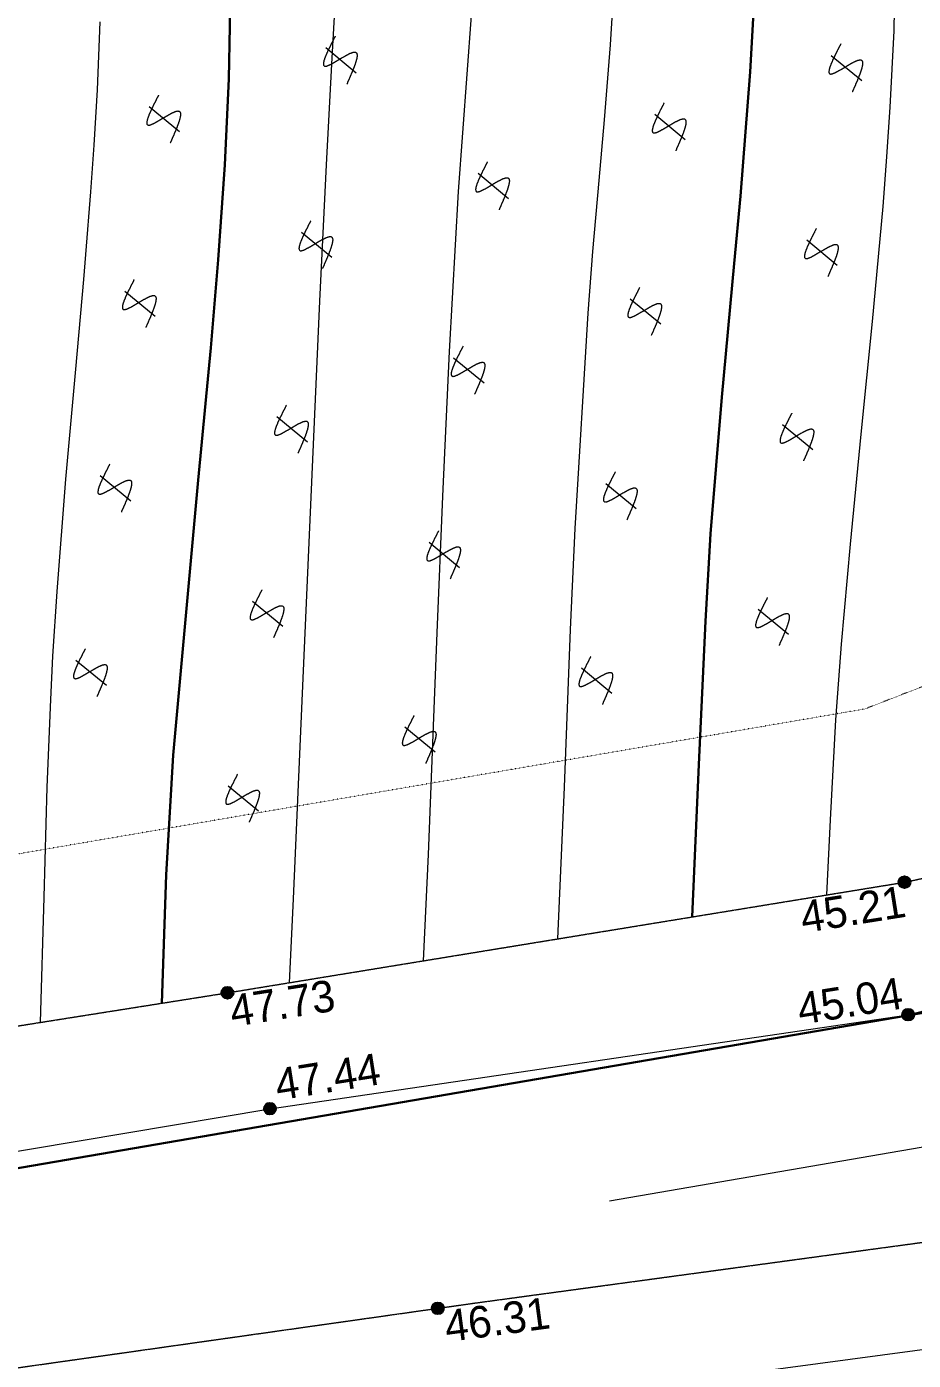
# Model space of a CAD drawing. Header units: millimetres. Extents: x -2893842 to -949497, y -1203244 to 262218.
# Drawn here: x -2169268 to -2146808, y -560201 to -526405 of the extents above; entities that cross this region are included whole.
import ezdxf

# ---------------------------------------------------------------- set-up
doc = ezdxf.new("R2010")
doc.units = ezdxf.units.MM
doc.linetypes.add('g5_05x2', pattern=[3.5, 2.5, -1])
doc.linetypes.add('g5_366', pattern=[0.85, 0.1, -0.75])
doc.layers.get('0').update_dxf_attribs({"lineweight": 5})
for name, color, linetype in [('!!!_ Размеры', 7, 'Continuous'), ('10_Границы покрытий и угодий', 253, 'Continuous'), ('13_Растительность', 253, 'Continuous'), ('19_Горизонтали', 253, 'Continuous'), ('30_Канализация', 253, 'Continuous'), ('61_Отметки высоты поверхности', 253, 'Continuous')]:
    doc.layers.add(name, color=color, linetype=linetype)
doc.styles.add('LIKE17', font='d431.shx')
doc.styles.add('Line_GUGK', font='')
doc.styles.get('Line_GUGK').set_extended_font_data('Bm431', italic=True)
doc.linetypes.add('g5_122_kl', pattern='A,1,-1,1.5,-0.4,["Кл",Line_GUGK,S=1,R=0,X=0,Y=-0.5],-2.4,1.5,-1,4,-1,4,-1,3', length=21.8)
doc.linetypes.add('g5_386_3', pattern='A,0,-3,[39,GUGK_2005.shx,S=0.5,R=0,X=2.8,Y=0],-3', length=6)

# ---------------------------------------------------------------- blocks, each defined once
blk = doc.blocks.new('g5_330')
blk.add_hatch(color=0).paths.add_polyline_path([(-0.15, 0, 1), (0.15, 0, 1)])
at = {"color": 0}
blk.add_circle((0, 0), 0.15, dxfattribs=at)
blk = doc.blocks.new('g5_411')
at = {"color": 0, "linetype": 'Continuous', "lineweight": 15}
for points in [[(0.375, 1), (0.365, 0.998), (0.355, 0.996), (0.346, 0.994), (0.336, 0.991), (0.326, 0.989), (0.316, 0.987), (0.307, 0.985), (0.297, 0.983), (0.287, 0.981), (0.277, 0.979), (0.268, 0.976), (0.258, 0.974), (0.248, 0.972), (0.238, 0.97), (0.228, 0.968), (0.219, 0.966), (0.209, 0.963), (0.199, 0.961), (0.189, 0.959), (0.18, 0.957), (0.17, 0.955), (0.16, 0.952), (0.15, 0.95), (0.141, 0.948), (0.131, 0.946), (0.121, 0.943), (0.111, 0.941), (0.102, 0.939), (0.092, 0.937), (0.082, 0.934), (0.073, 0.932), (0.063, 0.93), (0.053, 0.927), (0.043, 0.925), (0.034, 0.923), (0.024, 0.92), (0.014, 0.918), (0.005, 0.915), (-0.005, 0.913), (-0.015, 0.911), (-0.025, 0.908), (-0.034, 0.906), (-0.044, 0.903), (-0.054, 0.901), (-0.063, 0.898), (-0.073, 0.895), (-0.083, 0.893), (-0.092, 0.89), (-0.102, 0.887), (-0.111, 0.885), (-0.121, 0.882), (-0.131, 0.879), (-0.14, 0.876), (-0.15, 0.873), (-0.159, 0.87), (-0.169, 0.867), (-0.178, 0.864), (-0.188, 0.861), (-0.197, 0.858), (-0.207, 0.855), (-0.216, 0.852), (-0.226, 0.849), (-0.235, 0.845), (-0.245, 0.842), (-0.254, 0.838), (-0.263, 0.834), (-0.272, 0.831), (-0.282, 0.827), (-0.291, 0.823), (-0.3, 0.818), (-0.309, 0.814), (-0.318, 0.809), (-0.327, 0.805), (-0.335, 0.799), (-0.344, 0.794), (-0.352, 0.788), (-0.36, 0.782), (-0.367, 0.775), (-0.374, 0.768), (-0.379, 0.76), (-0.383, 0.75), (-0.385, 0.741), (-0.384, 0.731), (-0.38, 0.721), (-0.375, 0.713), (-0.369, 0.705), (-0.361, 0.698), (-0.354, 0.692), (-0.346, 0.686), (-0.337, 0.681), (-0.329, 0.675), (-0.32, 0.67), (-0.312, 0.665), (-0.303, 0.661), (-0.294, 0.656), (-0.285, 0.652), (-0.276, 0.647), (-0.267, 0.643), (-0.258, 0.639), (-0.249, 0.635), (-0.239, 0.631), (-0.23, 0.627), (-0.221, 0.623), (-0.212, 0.619), (-0.202, 0.616), (-0.193, 0.612), (-0.184, 0.608), (-0.174, 0.605), (-0.165, 0.601), (-0.156, 0.597), (-0.146, 0.594), (-0.137, 0.59), (-0.128, 0.587), (-0.118, 0.584), (-0.109, 0.58), (-0.099, 0.577), (-0.09, 0.573), (-0.081, 0.57), (-0.071, 0.567), (-0.062, 0.563), (-0.052, 0.56), (-0.043, 0.556), (-0.034, 0.553), (-0.024, 0.55), (-0.015, 0.546), (-0.005, 0.543), (0.004, 0.54), (0.013, 0.536), (0.023, 0.533), (0.032, 0.53), (0.042, 0.526), (0.051, 0.523), (0.061, 0.519), (0.07, 0.516), (0.079, 0.513), (0.089, 0.509), (0.098, 0.506), (0.108, 0.502), (0.117, 0.499), (0.126, 0.495), (0.136, 0.492), (0.145, 0.488), (0.154, 0.485), (0.164, 0.481), (0.173, 0.477), (0.182, 0.474), (0.191, 0.47), (0.201, 0.466), (0.21, 0.462), (0.219, 0.458), (0.228, 0.454), (0.238, 0.45), (0.247, 0.446), (0.256, 0.442), (0.265, 0.438), (0.274, 0.433), (0.283, 0.429), (0.292, 0.425), (0.301, 0.42), (0.309, 0.415), (0.318, 0.41), (0.327, 0.405), (0.335, 0.4), (0.343, 0.394), (0.351, 0.388), (0.359, 0.382), (0.367, 0.375), (0.374, 0.368), (0.38, 0.36), (0.385, 0.352), (0.39, 0.343), (0.392, 0.333), (0.392, 0.323), (0.391, 0.313), (0.387, 0.304), (0.382, 0.295), (0.377, 0.287), (0.37, 0.279), (0.363, 0.272), (0.356, 0.266), (0.348, 0.259), (0.34, 0.253), (0.332, 0.248), (0.323, 0.242), (0.315, 0.237), (0.306, 0.232), (0.298, 0.227), (0.289, 0.222), (0.28, 0.217), (0.271, 0.213), (0.262, 0.208), (0.253, 0.204), (0.244, 0.2), (0.235, 0.196), (0.226, 0.192), (0.217, 0.188), (0.207, 0.184), (0.198, 0.18), (0.189, 0.176), (0.179, 0.173), (0.17, 0.169), (0.161, 0.165), (0.151, 0.162), (0.142, 0.158), (0.133, 0.155), (0.123, 0.151), (0.114, 0.148), (0.105, 0.145), (0.095, 0.141), (0.086, 0.138), (0.076, 0.135), (0.067, 0.132), (0.057, 0.129), (0.048, 0.125), (0.038, 0.122), (0.029, 0.119), (0.019, 0.116), (0.01, 0.113), (0, 0.11), (-0.009, 0.107), (-0.019, 0.104), (-0.028, 0.101), (-0.038, 0.098), (-0.048, 0.095), (-0.057, 0.092), (-0.067, 0.089), (-0.076, 0.086), (-0.086, 0.083), (-0.095, 0.08), (-0.105, 0.078), (-0.115, 0.075), (-0.124, 0.072), (-0.134, 0.069), (-0.143, 0.066), (-0.153, 0.063), (-0.162, 0.061), (-0.172, 0.058), (-0.182, 0.055), (-0.191, 0.052), (-0.201, 0.049), (-0.21, 0.047), (-0.22, 0.044), (-0.23, 0.041), (-0.239, 0.038), (-0.249, 0.036), (-0.259, 0.033), (-0.268, 0.03), (-0.278, 0.027), (-0.287, 0.025), (-0.297, 0.022), (-0.307, 0.019), (-0.316, 0.017), (-0.326, 0.014), (-0.336, 0.011), (-0.345, 0.008), (-0.355, 0.006), (-0.364, 0.003), (-0.374, 0), (-0.375, 0)], [(0, 1), (0, 0)]]:
    blk.add_lwpolyline(points, dxfattribs=at)
blk = doc.blocks.new('Топо_07.04.17')
at = {"layer": '10_Границы покрытий и угодий', "color": 7, "linetype": 'g5_05x2', "lineweight": 20}
for points in [[(-337800, -409987), (-320500, -409524), (-303229, -409449), (-284006, -408603), (-266649, -407752), (-265587, -407649)], [(-358854, -419952), (-341715, -420172), (-336916, -419935), (-329780, -419412), (-310829, -418274), (-292544, -417506), (-278648, -417121), (-259581, -416703)]]:
    blk.add_lwpolyline(points, dxfattribs=at)
at = {"layer": '10_Границы покрытий и угодий', "color": 7, "linetype": 'g5_366', "lineweight": 20}
blk.add_lwpolyline([(-267150, -403277), (-267150, -403277), (-326166, -406624), (-356552, -405124), (-361266, -393704), (-339079, -309702), (-229414, -315118), (-251446, -399128)], close=True, dxfattribs=at)
at = {"layer": '10_Границы покрытий и угодий', "color": 7, "linetype": 'Continuous', "lineweight": 20}
for points in [[(-338088, -413030), (-320193, -412910), (-302890, -412694), (-283268, -411643), (-266935, -411099), (-266004, -410972)], [(-359382, -424547), (-341734, -423220), (-325546, -421662), (-312242, -421595), (-280245, -419830), (-259339, -419402), (-247502, -418736), (-233584, -417936), (-192698, -414318), (-171862, -412675), (-150283, -411233), (-124807, -409991), (-112825, -409504), (-90533, -407849)]]:
    blk.add_lwpolyline(points, dxfattribs=at)
at = {"layer": '13_Растительность', "color": 7, "linetype": 'g5_386_3', "lineweight": 20}
blk.add_lwpolyline([(-274981, -414930), (-238868, -412845)], dxfattribs=at)
at = {"layer": '19_Горизонтали', "color": 42, "linetype": 'Continuous', "lineweight": 20}
for points in [[(-278254, -382696), (-278712, -385359), (-279159, -388041), (-279714, -391449), (-280345, -395415), (-281297, -401468), (-282083, -406429), (-282421, -408525)], [(-278978, -408356), (-278553, -405691), (-278022, -402259), (-277698, -400140), (-277169, -396717), (-276589, -393087), (-275904, -389089), (-275074, -384689), (-274650, -382435), (-274358, -380689), (-274105, -378830), (-273994, -377737), (-273841, -373484), (-273870, -371714), (-274035, -367228), (-274111, -362520), (-273934, -357576), (-273904, -356002), (-273913, -352897), (-273964, -349136)], [(-275534, -408187), (-274937, -404388), (-274331, -400437), (-273931, -397904), (-272989, -392518), (-272689, -390985), (-272331, -389212), (-272026, -387702), (-271659, -385829), (-271207, -383267)], [(-263128, -352336), (-263132, -355850), (-263276, -361116), (-263503, -365803), (-263633, -368459), (-263775, -372328), (-263813, -375127), (-263794, -378158), (-263794, -378158), (-263927, -381441), (-264068, -383024), (-264489, -386283), (-264803, -388196), (-265029, -389440), (-265267, -390678), (-265857, -393539), (-266465, -396350), (-267053, -399083), (-267564, -401575), (-267923, -403467), (-268345, -405965), (-268647, -407850)], [(-288796, -408814), (-288347, -405668), (-287953, -402910), (-287616, -400711), (-287436, -399625), (-287149, -398016), (-286604, -395211), (-286043, -392467), (-285587, -390233), (-285462, -389610), (-285157, -388042), (-284943, -386883), (-284702, -385499), (-284433, -383788)]]:
    blk.add_lwpolyline(points, dxfattribs=at)
at = {"layer": '19_Горизонтали', "color": 42, "linetype": 'Continuous', "lineweight": 30}
for points in [[(-281052, -349586), (-280968, -351634), (-280846, -354348), (-280686, -359767), (-280664, -364565), (-280686, -368937), (-280699, -371726), (-280699, -373853), (-280680, -376289), (-280695, -378502), (-280830, -381003), (-281013, -382942), (-281359, -385593), (-281706, -387746), (-282143, -390123), (-282583, -392316), (-282873, -393703), (-283280, -395613), (-284690, -402464), (-285208, -405455), (-285685, -408677)], [(-272090, -408018), (-271491, -404201), (-270916, -400611), (-270532, -398423), (-269862, -395019), (-269166, -391687), (-268819, -390008), (-268220, -386904), (-267893, -384975)]]:
    blk.add_lwpolyline(points, dxfattribs=at)
blk.add_open_spline([(-323851, -687020, -1200), (-323714, -686874, -1200), (-323228, -686386, -1200), (-322088, -685467, -1200), (-321661, -682765, -1200), (-319231, -680674, -1200), (-320127, -678264, -1200), (-321065, -676580, -1200), (-319840, -674948, -1200), (-320307, -671679, -1200), (-322083, -667539, -1200), (-324476, -664057, -1200), (-324374, -661441, -1200), (-326922, -659894, -1200), (-322432, -655020, -1200), (-325587, -650625, -1200), (-320994, -647794, -1200), (-326546, -646021, -1200), (-324230, -641679, -1200), (-325900, -636454, -1200), (-329346, -632627, -1200), (-332709, -627381, -1200), (-335227, -623805, -1200), (-337680, -619301, -1200), (-339852, -615771, -1200), (-342002, -612329, -1200), (-345056, -610581, -1200), (-344041, -607104, -1200), (-347964, -606243, -1200), (-346133, -602614, -1200), (-351974, -598934, -1200), (-354693, -594368, -1200), (-358428, -590080, -1200), (-362095, -588872, -1200), (-363927, -585943, -1200), (-364736, -584277, -1200), (-368885, -580891, -1200), (-374572, -579716, -1200), (-379849, -575106, -1200), (-382367, -573044, -1200), (-384012, -570725, -1200), (-383170, -567538, -1200), (-379584, -562999, -1200), (-385841, -559954, -1200), (-383791, -556465, -1200), (-386155, -554455, -1200), (-388605, -548756, -1200), (-383797, -543653, -1200), (-383668, -536824, -1200), (-387694, -532479, -1200), (-392503, -535061, -1200), (-394071, -531258, -1200), (-396049, -529443, -1200), (-398652, -525737, -1200), (-397615, -521155, -1200), (-399682, -517192, -1200), (-398861, -514364, -1200), (-396578, -512756, -1200), (-398944, -509304, -1200), (-394850, -506226, -1200), (-395815, -502052, -1200), (-392808, -499702, -1200), (-388705, -498164, -1200), (-390067, -493304, -1200), (-386731, -492395, -1200), (-388173, -485421, -1200), (-389396, -478856, -1200), (-381788, -470127, -1200), (-387438, -462025, -1200), (-385030, -456513, -1200), (-385203, -453660, -1200), (-383615, -450062, -1200), (-383095, -446200, -1200), (-383324, -443744, -1200), (-383591, -439751, -1200), (-381934, -435277, -1200), (-385593, -431056, -1200), (-383644, -429429, -1200), (-384038, -426118, -1200), (-384292, -423245, -1200), (-384479, -419517, -1200), (-387733, -417917, -1200), (-388180, -414090, -1200), (-386805, -411041, -1200), (-388637, -407363, -1200), (-393856, -405343, -1200), (-395784, -400670, -1200), (-398730, -399118, -1200), (-399307, -396713, -1200), (-399211, -393949, -1200), (-400960, -392426, -1200), (-402101, -390778, -1200)], degree=3, knots=[42.052982, 42.052982, 42.052982, 42.052982, 42.651264, 44.096049, 46.295247, 50.563393, 51.827279, 53.716621, 55.880167, 57.066877, 63.412971, 69.159584, 69.995036, 70.101698, 77.908107, 80.498904, 84.07399, 87.139809, 91.424788, 95.252884, 103.273637, 106.581875, 113.969811, 116.35929, 121.966753, 126.373145, 128.61462, 131.390526, 134.785353, 135.727249, 142.079185, 149.886289, 153.332578, 158.718887, 160.646834, 163.545743, 164.140412, 176.631449, 179.945455, 184.900705, 186.810705, 187.614567, 194.603637, 199.291399, 202.027922, 203.769944, 207.711949, 219.531316, 220.360307, 228.261924, 230.900413, 233.551812, 238.160078, 239.639321, 246.796567, 250.85008, 252.02837, 255.513054, 257.031375, 262.80257, 266.613185, 267.865105, 273.880261, 277.303398, 278.854995, 282.519394, 294.279431, 299.25932, 314.319265, 315.514492, 316.977451, 322.711498, 327.02519, 328.515053, 330.10288, 339.028422, 341.660571, 343.321568, 345.336435, 351.020956, 352.545073, 355.977987, 360.364128, 362.526951, 365.741572, 371.170116, 378.554914, 379.723111, 380.50636, 385.698282, 387.236995, 387.236995, 387.236995, 387.236995], dxfattribs=at)
at = {"layer": '19_Горизонтали', "color": 42, "linetype": 'Continuous', "lineweight": 20}
for points, knots in [([(-320192, -682440, -1700), (-320018, -681289, -1700), (-319672, -679885, -1700), (-317647, -678544, -1700), (-319207, -678662, -1700), (-319198, -676207, -1700), (-318179, -675126, -1700), (-318239, -673988, -1700), (-319364, -671970, -1700), (-320127, -669677, -1700), (-320415, -667121, -1700), (-320134, -666159, -1700), (-322671, -664571, -1700), (-320551, -660148, -1700), (-325358, -658292, -1700), (-322296, -654414, -1700), (-324467, -650733, -1700), (-319063, -647676, -1700), (-325377, -645884, -1700), (-323365, -641315, -1700), (-324959, -636336, -1700), (-328417, -632274, -1700), (-331521, -627413, -1700), (-334101, -623711, -1700), (-336710, -618867, -1700), (-339511, -614438, -1700), (-341839, -610429, -1700), (-344526, -608797, -1700), (-343947, -606755, -1700), (-346232, -606240, -1700), (-344596, -602761, -1700), (-350913, -599064, -1700), (-354021, -594035, -1700), (-357756, -589764, -1700), (-362335, -587803, -1700), (-363990, -584826, -1700), (-364777, -583312, -1700), (-368274, -580494, -1700), (-373780, -579532, -1700), (-379278, -574845, -1700), (-381528, -573048, -1700), (-383126, -570877, -1700), (-382284, -567822, -1700), (-378240, -562872, -1700), (-385220, -559665, -1700), (-383329, -556232, -1700), (-385361, -554491, -1700), (-387437, -549122, -1700), (-384245, -543951, -1700), (-382469, -539682, -1700), (-382677, -538806, -1700), (-383131, -537937, -1700), (-383307, -535559, -1700), (-388062, -535748, -1700), (-389232, -530562, -1700), (-391963, -531884, -1700), (-392773, -529979, -1700), (-394056, -528660, -1700), (-395330, -527292, -1700), (-397972, -524189, -1700), (-398141, -518327, -1700), (-396041, -513954, -1700), (-395871, -509132, -1700), (-395966, -503473, -1700), (-391513, -500147, -1700), (-388200, -497929, -1700), (-389908, -493753, -1700), (-385293, -492603, -1700), (-386872, -485312, -1700), (-387995, -478891, -1700), (-380726, -470322, -1700), (-386714, -462213, -1700), (-384552, -456862, -1700), (-384626, -454270, -1700), (-382845, -450432, -1700), (-382245, -446216, -1700), (-382428, -444025, -1700), (-382643, -440010, -1700), (-381055, -435642, -1700), (-384128, -431097, -1700), (-382134, -429993, -1700), (-382264, -426165, -1700), (-383378, -423493, -1700), (-382755, -420187, -1700), (-384152, -419138, -1700), (-386021, -417544, -1700), (-386750, -413836, -1700), (-384736, -410145, -1700), (-387905, -403851, -1700), (-394019, -402150, -1700), (-396133, -398353, -1700), (-397326, -397720, -1700), (-397580, -396540, -1700), (-398143, -395379, -1700), (-398090, -393616, -1700), (-397487, -393025, -1700), (-396470, -391690, -1700)], [49.473946, 49.473946, 49.473946, 49.473946, 53.067608, 53.682235, 54.24713, 56.058434, 58.762867, 58.80851, 59.464457, 65.48672, 65.927159, 67.289823, 67.904685, 74.175466, 75.615398, 81.08456, 82.899669, 87.265702, 91.009801, 94.5241, 99.427504, 106.258234, 110.357916, 116.744777, 119.766393, 126.857313, 132.429416, 133.752254, 135.390493, 137.393998, 137.949871, 145.707102, 152.764964, 157.352409, 162.217798, 167.158162, 167.215004, 167.226664, 180.582731, 182.784655, 188.707726, 189.699458, 190.116847, 197.968765, 203.235264, 205.594855, 207.096929, 210.495959, 222.183225, 223.240415, 224.016598, 224.770777, 226.220178, 230.417203, 235.372981, 236.459417, 237.55117, 240.483703, 242.428177, 243.067804, 252.707549, 257.16251, 257.551138, 267.180755, 271.910231, 273.805417, 278.417143, 280.507489, 285.44425, 295.92044, 300.356673, 316.555797, 316.96469, 317.465176, 324.22316, 329.307155, 330.036884, 330.814595, 341.374852, 342.703957, 345.163509, 346.046429, 353.830859, 354.535729, 354.717452, 358.903986, 361.66563, 365.309839, 370.726256, 379.87298, 382.862065, 383.334906, 383.651936, 386.332917, 387.255968, 388.696295, 388.696295, 388.696295, 388.696295]), ([(-305181, -673083, -2200), (-305163, -672839, -2200), (-305676, -671631, -2200), (-308269, -672548, -2200), (-310226, -672926, -2200), (-311943, -674300, -2200), (-314078, -675885, -2200), (-316609, -672877, -2200), (-317261, -670313, -2200), (-317614, -667072, -2200), (-316457, -663602, -2200), (-320411, -661774, -2200), (-318998, -657528, -2200), (-323792, -656683, -2200), (-322001, -653801, -2200), (-323352, -650832, -2200), (-317066, -647551, -2200), (-324212, -645754, -2200), (-322531, -640962, -2200), (-323988, -636211, -2200), (-327487, -631920, -2200), (-330334, -627445, -2200), (-332974, -623617, -2200), (-335736, -618431, -2200), (-339184, -613114, -2200), (-341669, -608525, -2200), (-344010, -607022, -2200), (-343839, -606401, -2200), (-344530, -606242, -2200), (-343056, -602906, -2200), (-349818, -599183, -2200), (-353368, -593714, -2200), (-357038, -589407, -2200), (-361630, -587363, -2200), (-363349, -584190, -2200), (-365376, -580494, -2200), (-370939, -580035, -2200), (-374921, -577718, -2200), (-378723, -574610, -2200), (-380690, -573054, -2200), (-382235, -571026, -2200), (-381398, -568105, -2200), (-376880, -562742, -2200), (-384601, -559377, -2200), (-382865, -555996, -2200), (-384555, -554529, -2200), (-386308, -550021, -2200), (-383314, -545081, -2200), (-381453, -540466, -2200), (-381989, -538188, -2200), (-383187, -535870, -2200), (-383447, -531332, -2200), (-388372, -528019, -2200), (-392339, -529778, -2200), (-393361, -526737, -2200), (-396543, -523759, -2200), (-396721, -518260, -2200), (-394935, -514251, -2200), (-394880, -509793, -2200), (-395039, -503676, -2200), (-389938, -501542, -2200), (-388543, -499329, -2200), (-388943, -497354, -2200), (-389029, -494106, -2200), (-383957, -492795, -2200), (-385477, -485247, -2200), (-386710, -478811, -2200), (-379722, -471312, -2200), (-388338, -459186, -2200), (-376977, -457743, -2200), (-378909, -449101, -2200), (-377521, -439569, -2200), (-379604, -433864, -2200), (-381082, -425671, -2200), (-379220, -420333, -2200), (-383308, -417659, -2200), (-384945, -416312, -2200), (-385304, -413541, -2200), (-382593, -409301, -2200), (-385533, -403595, -2200), (-390087, -400288, -2200), (-394193, -398839, -2200), (-394905, -395686, -2200), (-394623, -394101, -2200), (-393855, -393209, -2200), (-392911, -392266, -67200)], [54.625592, 54.625592, 54.625592, 54.625592, 55.387877, 57.775974, 60.929196, 61.796568, 64.416384, 67.521963, 71.118115, 72.659651, 77.428977, 79.580994, 83.775357, 86.54856, 89.680473, 90.719894, 95.876876, 100.299253, 103.042873, 109.021584, 114.662292, 119.553418, 124.939203, 128.592957, 137.167332, 143.905148, 144.309349, 144.809922, 145.422104, 145.591954, 154.75448, 161.0631, 166.7917, 171.136169, 175.610967, 177.293502, 183.47361, 190.160295, 191.250136, 198.14103, 198.214491, 198.245409, 206.960175, 212.80541, 214.78807, 216.050196, 218.906249, 228.72654, 231.488875, 233.516966, 235.487564, 239.274708, 247.013577, 247.680462, 251.546263, 253.251933, 261.346847, 265.087873, 266.44807, 274.747629, 280.572689, 281.531242, 282.052005, 286.531074, 289.160168, 295.36929, 304.561633, 308.45421, 324.190744, 326.839425, 339.864504, 340.640733, 356.000938, 356.874036, 365.755401, 368.965849, 370.689716, 371.826863, 376.952458, 384.570671, 387.754786, 394.353338, 395.518681, 397.182893, 398.970974, 398.970974, 398.970974, 398.970974]), ([(-303832, -672532, -2700), (-303678, -671844, -2700), (-305017, -668433, -2700), (-309274, -669890, -2700), (-312308, -670792, -2700), (-313079, -671567, -2700), (-313897, -672178, -2700), (-314216, -671813, -2700), (-314449, -670719, -2700), (-314791, -667020, -2700), (-312566, -660921, -2700), (-318147, -658969, -2700), (-317659, -655000, -2700), (-322177, -655040, -2700), (-321529, -653171, -2700), (-322225, -650910, -2700), (-315006, -647422, -2700), (-323058, -645632, -2700), (-321740, -640623, -2700), (-322999, -636083, -2700), (-326556, -631566, -2700), (-329147, -627474, -2700), (-331851, -623538, -2700), (-334739, -617905, -2700), (-338784, -612871, -2700), (-341008, -606152, -2700), (-343598, -605890, -2700), (-345431, -602772, -2700), (-348185, -598860, -2700), (-352928, -593404, -2700), (-356287, -589046, -2700), (-360898, -586933, -2700), (-362737, -583589, -2700), (-365901, -577608, -2700), (-372427, -577805, -2700), (-378296, -574917, -2700), (-381349, -572772, -2700), (-380764, -567522, -2700), (-376083, -562158, -2700), (-384007, -559093, -2700), (-382395, -555760, -2700), (-383753, -554568, -2700), (-385176, -550919, -2700), (-382376, -546206, -2700), (-380449, -541255, -2700), (-381285, -537559, -2700), (-383318, -533856, -2700), (-382993, -529191, -2700), (-387302, -526029, -2700), (-390526, -528817, -2700), (-392132, -525592, -2700), (-395065, -523090, -2700), (-395340, -518222, -2700), (-393809, -514553, -2700), (-393865, -510461, -2700), (-393869, -504979, -2700), (-389148, -502708, -2700), (-387513, -499789, -2700), (-388055, -497378, -2700), (-388007, -494240, -2700), (-382451, -493065, -2700), (-384183, -485132, -2700), (-385348, -478855, -2700), (-379343, -472404, -2700), (-387535, -461473, -2700), (-377004, -460690, -2700), (-379162, -449086, -2700), (-375857, -439412, -2700), (-377779, -429979, -2700), (-379899, -423496, -2700), (-377857, -418224, -2700), (-384311, -417154, -2700), (-381105, -414473, -2700), (-385813, -414981, -2700), (-382221, -411076, -2700), (-382240, -407164, -2700), (-386914, -404060, -2700), (-380886, -399746, -2700), (-386812, -399534, -2700), (-389703, -397186, -2700), (-390040, -394578, -2700), (-389902, -392874, -2700), (-389856, -392823, -2700), (-389838, -392795, -2700)], [45.390775, 45.390775, 45.390775, 45.390775, 47.637781, 54.006042, 55.1885, 57.140086, 57.461818, 57.843205, 58.284837, 60.927472, 69.103458, 72.79263, 74.910576, 79.01705, 79.811714, 80.075448, 86.023378, 91.124033, 93.096973, 100.150992, 104.601677, 110.284248, 114.668958, 118.954849, 129.01268, 135.62094, 135.907992, 136.481917, 145.576397, 151.135775, 158.00553, 161.82908, 165.767331, 169.166739, 181.486431, 181.524802, 188.805295, 189.694489, 197.268539, 203.692509, 205.298238, 206.320416, 208.633493, 216.586809, 221.054289, 224.334288, 227.521304, 233.646191, 237.395952, 240.28579, 242.994165, 245.765879, 252.315963, 255.343052, 257.674818, 264.64432, 269.535876, 272.269528, 273.754668, 276.975571, 280.143415, 287.624897, 295.533394, 298.882315, 312.421008, 314.699763, 325.905696, 336.384795, 348.052643, 352.894365, 357.290193, 361.3714, 362.867215, 364.430613, 369.30384, 370.163173, 376.522668, 379.529799, 384.352013, 386.29623, 391.103267, 391.197468, 391.29868, 391.29868, 391.29868, 391.29868])]:
    blk.add_open_spline(points, degree=3, knots=knots, dxfattribs=at)
at = {"layer": '30_Канализация', "color": 3, "linetype": 'g5_122_kl', "lineweight": 30}
blk.add_lwpolyline([(-452540, -398562), (-437142, -393496), (-384104, -397406), (-367569, -399408), (-356685, -415206), (-297162, -412841), (-252901, -410314), (-216649, -408284)], dxfattribs=at)
at = {"layer": '13_Растительность', "color": 7, "linetype": 'Continuous', "lineweight": 20, "xscale": 999.9999999999995, "yscale": 999.9999999999995, "zscale": 999.9999999999995, "rotation": 43.98139083737546}
for p in [(-278136, -385804, -67200), (-282750, -386783, -67200), (-265435, -387444, -67200), (-270049, -388423, -67200), (-274663, -389402, -67200), (-279278, -390380, -67200), (-283892, -391359, -67200), (-266577, -392021, -67200), (-271191, -393000, -67200), (-275806, -393978, -67200), (-280420, -394957, -67200), (-285034, -395936, -67200), (-267719, -396597, -67200), (-272333, -397576, -67200), (-276948, -398555, -67200), (-281562, -399534, -67200), (-286176, -400513, -67200), (-268861, -401174, -67200), (-273476, -402153, -67200), (-278090, -403132, -67200), (-282704, -404110, -67200)]:
    blk.add_blockref('g5_411', p, dxfattribs=at)
at = {"layer": '61_Отметки высоты поверхности', "color": 7, "linetype": 'Continuous', "lineweight": 20, "xscale": 999.9999999999995, "yscale": 999.9999999999995, "zscale": 999.9999999999995, "rotation": 43.98139083737546}
for p in [(-266649, -407752, -67200), (-284006, -408603, -67200), (-266935, -411099, -67200), (-283268, -411643, -67200), (-279612, -417148, -67200)]:
    blk.add_blockref('g5_330', p, dxfattribs=at)
at = {"layer": '61_Отметки высоты поверхности', "color": 7, "linetype": 'Continuous', "lineweight": 15, "style": 'LIKE17'}
for s, rotation, p in [('45.21', 2.5296, (-269346, -408744, -67200)), ('47.73', 2.5296, (-283977, -409479, -67200)), ('45.04', 2.5296, (-269683, -411044, -67200)), ('47.44', 2.5296, (-283046, -411460, -67200)), ('46.31', 1.1504, (-279481, -418026, -46700))]:
    blk.add_text(s, height=800, rotation=rotation, dxfattribs=at).set_placement(p)

msp = doc.modelspace()

# ---------------------------------------------------------------- block references
at = {"layer": '!!!_ Размеры', "color": 1, "lineweight": 0, "rotation": 6.471407436947433}
msp.add_blockref('Топо_07.04.17', (-1928038.79367, -112877.83782), dxfattribs=at)

doc.saveas('drawing.dxf')
